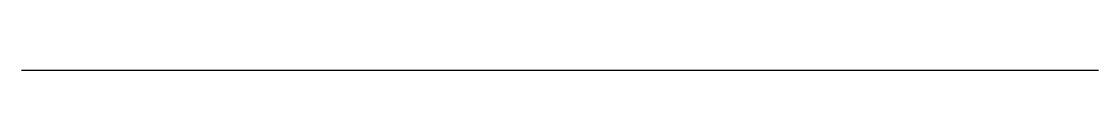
# Model space of a CAD drawing. Header units: millimetres. Extents: x 419 to 420, y 219 to 219.
import ezdxf

# ---------------------------------------------------------------- set-up
doc = ezdxf.new("R2010")
doc.units = ezdxf.units.MM

msp = doc.modelspace()

# ---------------------------------------------------------------- linework, layer by layer
msp.add_open_spline([(419, 219, -160), (419.3333, 219, -160), (419.6667, 219, -160), (420, 219, -160)], degree=3)

doc.saveas('drawing.dxf')
